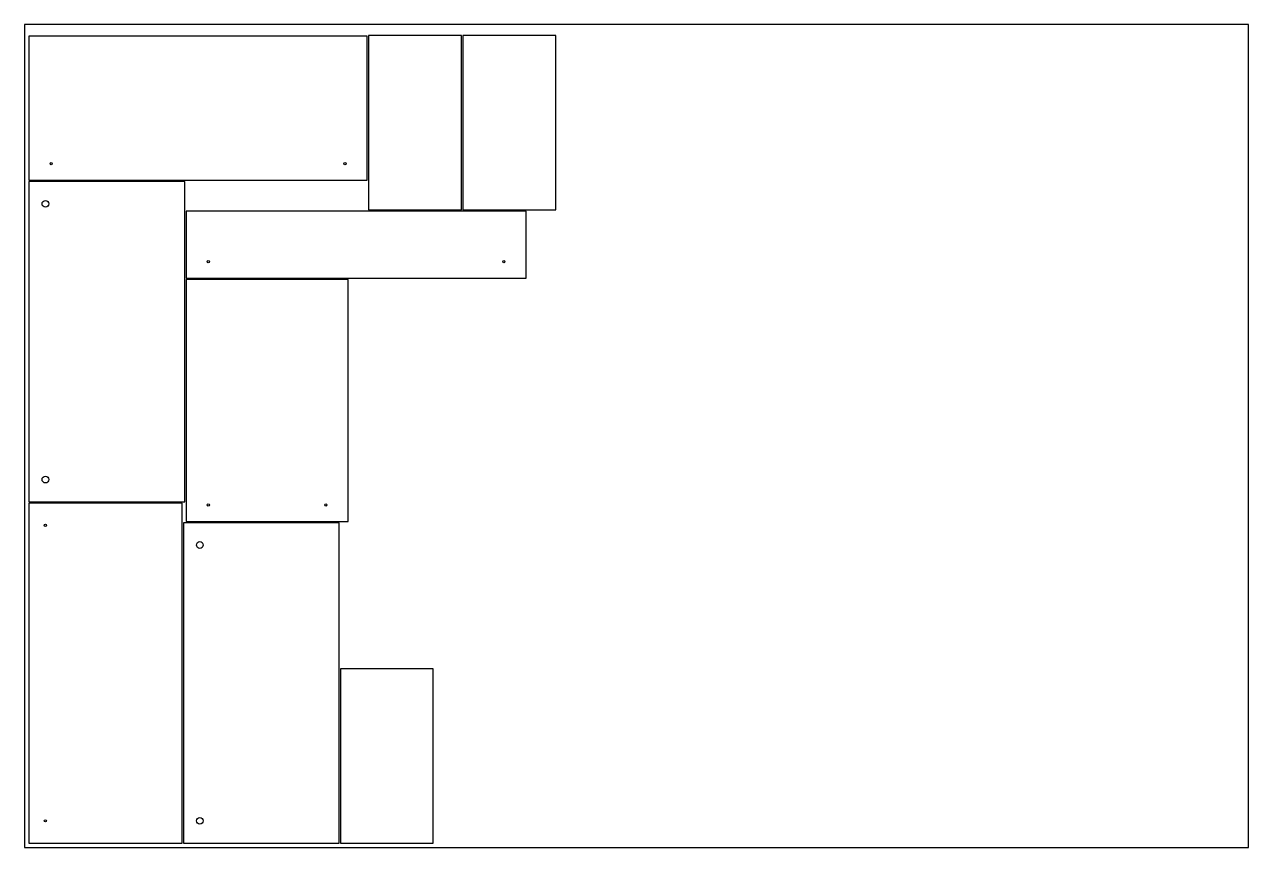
# Model space of a CAD drawing. Extents: x 0 to 2750, y 0 to 1850.
import ezdxf

# ---------------------------------------------------------------- set-up
doc = ezdxf.new("R2010")
doc.units = 0
for name, color, linetype in [('CHAPA', 7, 'CONTINUOUS'), ('FUROS', 7, 'CONTINUOUS'), ('PECAS', 7, 'CONTINUOUS')]:
    doc.layers.add(name, color=color, linetype=linetype)

msp = doc.modelspace()

# ---------------------------------------------------------------- linework, layer by layer
at = {"layer": 'CHAPA'}
for p, q in [((2750, 1850), (0, 1850)), ((0, 1850), (0, 0)), ((2750, 0), (2750, 1850)), ((0, 0), (2750, 0))]:
    msp.add_line(p, q, dxfattribs=at)
at = {"layer": 'FUROS'}
for centre, radius in [((60, 1537), 2.5), ((720, 1537), 2.5), ((47, 1447), 7.5), ((413, 1317), 2.5), ((1077, 1317), 2.5), ((47, 827), 7.5), ((413, 770), 2.5), ((677, 770), 2.5), ((47, 724), 2.5), ((394, 680), 7.5), ((47, 60), 2.5), ((394, 60), 7.5)]:
    msp.add_circle(centre, radius, dxfattribs=at)
at = {"layer": 'PECAS'}
for p, q in [((770, 1824), (10, 1824)), ((10, 1824), (10, 1500)), ((770, 1500), (770, 1824)), ((981.5, 1825), (773, 1825)), ((773, 1825), (773, 1433)), ((981.5, 1433), (981.5, 1825)), ((1193.5, 1825), (985, 1825)), ((985, 1825), (985, 1433)), ((1193.5, 1433), (1193.5, 1825)), ((10, 1500), (770, 1500)), ((360, 1497), (10, 1497)), ((10, 1497), (10, 777)), ((360, 777), (360, 1497)), ((1127, 1430), (363, 1430)), ((363, 1430), (363, 1280)), ((773, 1433), (981.5, 1433)), ((985, 1433), (1193.5, 1433)), ((1127, 1280), (1127, 1430)), ((363, 1280), (1127, 1280)), ((727, 1277), (363, 1277)), ((363, 1277), (363, 733)), ((727, 733), (727, 1277)), ((10, 777), (360, 777)), ((354, 774), (10, 774)), ((10, 774), (10, 10)), ((354, 10), (354, 774)), ((707, 730), (357, 730)), ((357, 730), (357, 10)), ((363, 733), (727, 733)), ((707, 10), (707, 730)), ((918.5, 402), (710, 402)), ((710, 402), (710, 10)), ((918.5, 10), (918.5, 402)), ((10, 10), (354, 10)), ((357, 10), (707, 10)), ((710, 10), (918.5, 10))]:
    msp.add_line(p, q, dxfattribs=at)

doc.saveas('drawing.dxf')
